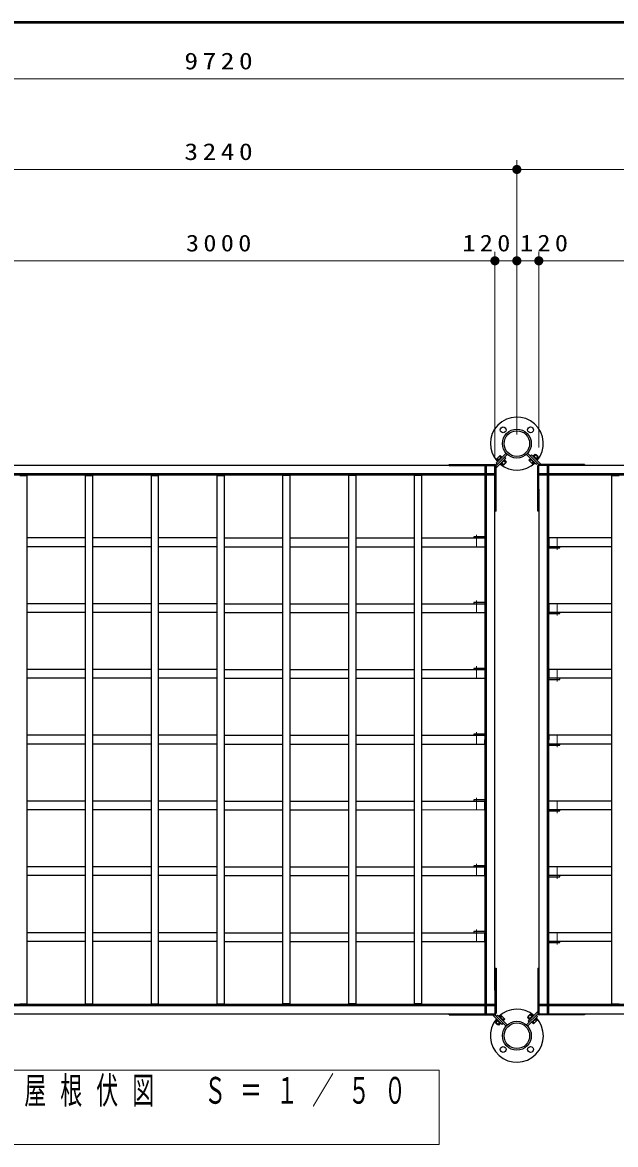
# Model space of a CAD drawing. Units: millimetres on the paper, scale 1:50. Extents: x -365 to 10, y -38 to 257.
# Drawn here: x -253.2 to -188.3, y 134.2 to 257 of the extents above; entities that cross this region are included whole.
import ezdxf

# ---------------------------------------------------------------- set-up
doc = ezdxf.new("R2010")
doc.units = ezdxf.units.MM
doc.linetypes.add('USER2', pattern=[6, 3, -1, 1, -1])
doc.layers.add('LY_1', color=7, linetype='Continuous', lineweight=13)
doc.layers.add('LY_2', color=7, linetype='Continuous', lineweight=13)
doc.styles.add('ＭＳ ゴシック', font='')
doc.styles.get('ＭＳ ゴシック').set_extended_font_data('MS Gothic')

# ---------------------------------------------------------------- blocks, each defined once
blk = doc.blocks.new('filled_dot')
at = {"color": 0, "linetype": 'Continuous', "lineweight": -2, "const_width": 1.25}
blk.add_lwpolyline([(-0.625, 0, 1), (0.625, 0, 1)], format="xyb", close=True, dxfattribs=at)

msp = doc.modelspace()

# ---------------------------------------------------------------- linework, layer by layer
at = {"layer": 'LY_1'}
for p, q in [((-328.691, 250.836), (-134.291, 250.836)), ((-199.091, 211.914), (-199.091, 241.914)), ((-199.091, 211.914), (-199.091, 241.914)), ((-263.891, 240.914), (-199.091, 240.914)), ((-199.091, 240.914), (-134.291, 240.914)), ((-261.491, 230.914), (-201.491, 230.914)), ((-205.164, 230.914), (-199.091, 230.914)), ((-201.491, 209.514), (-201.491, 231.914)), ((-201.491, 210.495), (-201.491, 231.914)), ((-199.091, 230.914), (-192.918, 230.914)), ((-196.691, 210.495), (-196.691, 231.914)), ((-196.691, 230.914), (-136.691, 230.914)), ((-207.591, 142.34), (-254.391, 142.34)), ((-207.591, 134.207), (-207.591, 142.34)), ((-254.391, 134.207), (-207.591, 134.207))]:
    msp.add_line(p, q, dxfattribs=at)
at = {"layer": 'LY_1', "lineweight": 25}
for p, q in [((-200.143, 209.734), (-201.371, 208.506)), ((-200.31, 209.313), (-201.371, 208.252)), ((-200.27, 209.862), (-201.342, 208.789)), ((-201.342, 208.789), (-201.215, 208.662)), ((-201.303, 209.202), (-200.907, 209.598)), ((-201.161, 209.061), (-201.303, 209.202)), ((-201.076, 209.146), (-201.218, 209.287)), ((-201.175, 209.047), (-200.751, 209.471)), ((-201.13, 209.001), (-201.175, 209.047)), ((-200.85, 209.372), (-200.992, 209.513)), ((-200.765, 209.457), (-200.907, 209.598)), ((-200.83, 208.702), (-200.406, 209.126)), ((-200.706, 209.426), (-200.751, 209.471)), ((-200.731, 208.801), (-200.511, 208.58)), ((-200.632, 208.532), (-200.236, 208.928)), ((-200.511, 208.58), (-200.284, 208.806)), ((-200.505, 209.027), (-200.284, 208.806)), ((-200.451, 209.171), (-200.406, 209.126)), ((-200.437, 209.44), (-200.31, 209.313)), ((-200.42, 209.112), (-200.236, 208.928)), ((-198.039, 209.734), (-196.967, 208.662)), ((-197.912, 209.862), (-196.683, 208.634)), ((-197.634, 209.239), (-197.775, 209.098)), ((-197.379, 208.702), (-197.775, 209.098)), ((-197.549, 209.154), (-197.691, 209.013)), ((-197.603, 209.298), (-197.648, 209.253)), ((-197.224, 208.829), (-197.648, 209.253)), ((-197.617, 209.567), (-197.49, 209.694)), ((-197.49, 209.694), (-196.429, 208.634)), ((-197.323, 208.928), (-197.464, 208.786)), ((-197.238, 208.843), (-197.379, 208.702)), ((-197.348, 209.553), (-197.303, 209.598)), ((-196.879, 209.174), (-197.303, 209.598)), ((-197.289, 209.584), (-197.105, 209.768)), ((-197.179, 208.874), (-197.224, 208.829)), ((-197.204, 209.499), (-196.984, 209.72)), ((-196.709, 209.372), (-197.105, 209.768)), ((-196.757, 209.494), (-196.984, 209.72)), ((-196.978, 209.273), (-196.757, 209.494)), ((-196.967, 208.662), (-196.839, 208.789)), ((-196.924, 209.129), (-196.879, 209.174)), ((-196.893, 209.188), (-196.709, 209.372)), ((-204.091, 208.514), (-258.891, 208.514)), ((-206.491, 208.514), (-206.491, 208.634)), ((-206.491, 208.634), (-201.551, 208.634)), ((-206.491, 208.514), (-201.491, 208.514)), ((-201.491, 203.514), (-201.491, 208.514)), ((-201.371, 203.514), (-201.371, 208.454)), ((-200.876, 208.747), (-200.83, 208.702)), ((-200.816, 208.716), (-200.632, 208.532)), ((-196.811, 203.514), (-196.811, 208.514)), ((-191.691, 208.514), (-196.691, 208.514)), ((-196.691, 203.514), (-196.691, 208.514)), ((-191.691, 208.634), (-196.631, 208.634)), ((-139.291, 208.514), (-194.091, 208.514)), ((-191.691, 208.634), (-191.691, 208.514)), ((-201.491, 151.114), (-201.491, 205.914)), ((-196.691, 205.914), (-196.691, 148.514)), ((-201.371, 203.514), (-201.491, 203.514)), ((-196.691, 203.514), (-196.811, 203.514)), ((-201.491, 153.514), (-201.371, 153.514)), ((-201.491, 153.514), (-201.491, 148.514)), ((-201.371, 153.514), (-201.371, 148.574)), ((-196.811, 153.514), (-196.691, 153.514)), ((-196.811, 153.514), (-196.811, 148.574)), ((-197.872, 147.715), (-196.811, 148.775)), ((-261.491, 148.514), (-204.091, 148.514)), ((-206.491, 148.394), (-206.491, 148.514)), ((-206.491, 148.514), (-201.491, 148.514)), ((-206.491, 148.394), (-201.551, 148.394)), ((-200.692, 147.333), (-201.753, 148.394)), ((-200.27, 147.165), (-201.498, 148.394)), ((-201.289, 147.839), (-201.472, 147.655)), ((-201.472, 147.655), (-201.076, 147.259)), ((-201.204, 147.754), (-201.424, 147.534)), ((-201.424, 147.534), (-201.198, 147.307)), ((-201.215, 148.365), (-201.342, 148.238)), ((-201.257, 147.898), (-201.303, 147.853)), ((-201.303, 147.853), (-200.878, 147.429)), ((-200.143, 147.293), (-201.215, 148.365)), ((-200.977, 147.528), (-201.198, 147.307)), ((-200.893, 147.443), (-201.076, 147.259)), ((-201.003, 148.153), (-200.958, 148.198)), ((-200.958, 148.198), (-200.533, 147.774)), ((-200.943, 148.184), (-200.802, 148.325)), ((-200.833, 147.474), (-200.878, 147.429)), ((-200.859, 148.099), (-200.717, 148.241)), ((-200.802, 148.325), (-200.406, 147.929)), ((-200.564, 147.46), (-200.692, 147.333)), ((-200.632, 147.873), (-200.491, 148.014)), ((-200.579, 147.729), (-200.533, 147.774)), ((-200.547, 147.788), (-200.406, 147.929)), ((-198.039, 147.293), (-196.811, 148.521)), ((-197.549, 148.495), (-197.945, 148.099)), ((-197.761, 147.915), (-197.945, 148.099)), ((-197.912, 147.165), (-196.839, 148.238)), ((-197.671, 148.447), (-197.897, 148.221)), ((-197.676, 148), (-197.897, 148.221)), ((-197.744, 147.587), (-197.872, 147.715)), ((-197.351, 148.325), (-197.775, 147.901)), ((-197.73, 147.856), (-197.775, 147.901)), ((-197.45, 148.226), (-197.671, 148.447)), ((-197.365, 148.311), (-197.549, 148.495)), ((-197.476, 147.601), (-197.43, 147.556)), ((-197.006, 147.98), (-197.43, 147.556)), ((-197.416, 147.57), (-197.275, 147.429)), ((-197.306, 148.28), (-197.351, 148.325)), ((-197.331, 147.655), (-197.19, 147.514)), ((-196.879, 147.825), (-197.275, 147.429)), ((-197.105, 147.881), (-196.964, 147.74)), ((-197.051, 148.026), (-197.006, 147.98)), ((-197.02, 147.966), (-196.879, 147.825)), ((-196.839, 148.238), (-196.967, 148.365)), ((-196.691, 148.514), (-139.291, 148.514)), ((-191.691, 148.394), (-196.631, 148.394)), ((-191.691, 148.514), (-191.691, 148.394))]:
    msp.add_line(p, q, dxfattribs=at)
at = {"layer": 'LY_1', "color": 140, "lineweight": 50}
for p, q in [((-202.491, 148.514), (-202.491, 208.514)), ((-195.691, 208.514), (-195.691, 148.514)), ((-201.491, 207.514), (-261.491, 207.514)), ((-136.691, 207.514), (-196.691, 207.514)), ((-261.491, 149.514), (-201.491, 149.514)), ((-196.691, 149.514), (-136.691, 149.514))]:
    msp.add_line(p, q, dxfattribs=at)
at = {"layer": 'LY_1', "color": 40, "lineweight": 25}
for p, q in [((-253.491, 207.414), (-252.691, 207.414)), ((-252.691, 149.614), (-252.691, 207.414)), ((-246.291, 207.414), (-245.491, 207.414)), ((-246.291, 149.614), (-246.291, 207.414)), ((-245.491, 149.614), (-245.491, 207.414)), ((-239.091, 207.414), (-238.291, 207.414)), ((-239.091, 149.614), (-239.091, 207.414)), ((-238.291, 149.614), (-238.291, 207.414)), ((-231.891, 149.614), (-231.891, 207.414)), ((-231.891, 207.414), (-231.091, 207.414)), ((-231.091, 149.614), (-231.091, 207.414)), ((-224.691, 149.614), (-224.691, 207.414)), ((-223.891, 207.414), (-224.691, 207.414)), ((-223.891, 149.614), (-223.891, 207.414)), ((-217.491, 149.614), (-217.491, 207.414)), ((-216.691, 207.414), (-217.491, 207.414)), ((-216.691, 149.614), (-216.691, 207.414)), ((-210.291, 149.614), (-210.291, 207.414)), ((-209.491, 207.414), (-210.291, 207.414)), ((-209.491, 149.614), (-209.491, 207.414)), ((-188.691, 207.414), (-187.891, 207.414)), ((-188.691, 149.614), (-188.691, 207.414)), ((-246.291, 200.594), (-252.691, 200.594)), ((-239.091, 200.594), (-245.491, 200.594)), ((-231.891, 200.594), (-238.291, 200.594)), ((-231.091, 200.594), (-224.691, 200.594)), ((-223.891, 200.594), (-217.491, 200.594)), ((-216.691, 200.594), (-210.291, 200.594)), ((-209.491, 200.594), (-202.591, 200.594)), ((-203.791, 200.714), (-203.791, 200.594)), ((-202.491, 200.714), (-203.791, 200.714)), ((-202.591, 200.594), (-202.591, 199.634)), ((-195.591, 200.594), (-195.591, 199.634)), ((-188.691, 200.594), (-195.591, 200.594)), ((-246.291, 199.634), (-252.691, 199.634)), ((-239.091, 199.634), (-245.491, 199.634)), ((-231.891, 199.634), (-238.291, 199.634)), ((-231.091, 199.634), (-224.691, 199.634)), ((-223.891, 199.634), (-217.491, 199.634)), ((-216.691, 199.634), (-210.291, 199.634)), ((-209.491, 199.634), (-202.591, 199.634)), ((-195.691, 199.514), (-194.391, 199.514)), ((-188.691, 199.634), (-195.591, 199.634)), ((-194.391, 199.514), (-194.391, 199.634)), ((-246.291, 193.394), (-252.691, 193.394)), ((-239.091, 193.394), (-245.491, 193.394)), ((-231.891, 193.394), (-238.291, 193.394)), ((-231.091, 193.394), (-224.691, 193.394)), ((-223.891, 193.394), (-217.491, 193.394)), ((-216.691, 193.394), (-210.291, 193.394)), ((-209.491, 193.394), (-202.591, 193.394)), ((-203.791, 193.514), (-203.791, 193.394)), ((-202.491, 193.514), (-203.791, 193.514)), ((-202.591, 193.394), (-202.591, 192.434)), ((-195.591, 193.394), (-195.591, 192.434)), ((-188.691, 193.394), (-195.591, 193.394)), ((-246.291, 192.434), (-252.691, 192.434)), ((-239.091, 192.434), (-245.491, 192.434)), ((-231.891, 192.434), (-238.291, 192.434)), ((-231.091, 192.434), (-224.691, 192.434)), ((-223.891, 192.434), (-217.491, 192.434)), ((-216.691, 192.434), (-210.291, 192.434)), ((-209.491, 192.434), (-202.591, 192.434)), ((-195.691, 192.314), (-194.391, 192.314)), ((-188.691, 192.434), (-195.591, 192.434)), ((-194.391, 192.314), (-194.391, 192.434)), ((-246.291, 186.194), (-252.691, 186.194)), ((-239.091, 186.194), (-245.491, 186.194)), ((-231.891, 186.194), (-238.291, 186.194)), ((-231.091, 186.194), (-224.691, 186.194)), ((-223.891, 186.194), (-217.491, 186.194)), ((-216.691, 186.194), (-210.291, 186.194)), ((-209.491, 186.194), (-202.591, 186.194)), ((-203.791, 186.314), (-203.791, 186.194)), ((-202.491, 186.314), (-203.791, 186.314)), ((-202.591, 186.194), (-202.591, 185.234)), ((-195.591, 186.194), (-195.591, 185.234)), ((-188.691, 186.194), (-195.591, 186.194)), ((-246.291, 185.234), (-252.691, 185.234)), ((-239.091, 185.234), (-245.491, 185.234)), ((-231.891, 185.234), (-238.291, 185.234)), ((-231.091, 185.234), (-224.691, 185.234)), ((-223.891, 185.234), (-217.491, 185.234)), ((-216.691, 185.234), (-210.291, 185.234)), ((-209.491, 185.234), (-202.591, 185.234)), ((-195.691, 185.114), (-194.391, 185.114)), ((-188.691, 185.234), (-195.591, 185.234)), ((-194.391, 185.114), (-194.391, 185.234)), ((-246.291, 178.994), (-252.691, 178.994)), ((-239.091, 178.994), (-245.491, 178.994)), ((-231.891, 178.994), (-238.291, 178.994)), ((-231.091, 178.994), (-224.691, 178.994)), ((-223.891, 178.994), (-217.491, 178.994)), ((-216.691, 178.994), (-210.291, 178.994)), ((-209.491, 178.994), (-202.591, 178.994)), ((-203.791, 179.114), (-203.791, 178.994)), ((-202.491, 179.114), (-203.791, 179.114)), ((-202.591, 178.994), (-202.591, 178.514)), ((-202.591, 178.034), (-202.591, 178.514)), ((-195.591, 178.994), (-195.591, 178.514)), ((-188.691, 178.994), (-195.591, 178.994)), ((-195.591, 178.034), (-195.591, 178.514)), ((-246.291, 178.034), (-252.691, 178.034)), ((-239.091, 178.034), (-245.491, 178.034)), ((-231.891, 178.034), (-238.291, 178.034)), ((-231.091, 178.034), (-224.691, 178.034)), ((-223.891, 178.034), (-217.491, 178.034)), ((-216.691, 178.034), (-210.291, 178.034)), ((-209.491, 178.034), (-202.591, 178.034)), ((-195.691, 177.914), (-194.391, 177.914)), ((-188.691, 178.034), (-195.591, 178.034)), ((-194.391, 177.914), (-194.391, 178.034)), ((-203.791, 171.914), (-203.791, 171.794)), ((-202.491, 171.914), (-203.791, 171.914)), ((-246.291, 171.794), (-252.691, 171.794)), ((-246.291, 170.834), (-252.691, 170.834)), ((-239.091, 171.794), (-245.491, 171.794)), ((-239.091, 170.834), (-245.491, 170.834)), ((-231.891, 171.794), (-238.291, 171.794)), ((-231.891, 170.834), (-238.291, 170.834)), ((-231.091, 171.794), (-224.691, 171.794)), ((-231.091, 170.834), (-224.691, 170.834)), ((-223.891, 171.794), (-217.491, 171.794)), ((-223.891, 170.834), (-217.491, 170.834)), ((-216.691, 171.794), (-210.291, 171.794)), ((-216.691, 170.834), (-210.291, 170.834)), ((-209.491, 171.794), (-202.591, 171.794)), ((-209.491, 170.834), (-202.591, 170.874)), ((-202.591, 170.874), (-202.591, 171.794)), ((-195.691, 170.714), (-194.391, 170.714)), ((-195.591, 170.834), (-195.591, 171.794)), ((-188.691, 171.794), (-195.591, 171.794)), ((-188.691, 170.834), (-195.591, 170.834)), ((-194.391, 170.714), (-194.391, 170.834)), ((-246.291, 164.594), (-252.691, 164.594)), ((-239.091, 164.594), (-245.491, 164.594)), ((-231.891, 164.594), (-238.291, 164.594)), ((-231.091, 164.594), (-224.691, 164.594)), ((-223.891, 164.594), (-217.491, 164.594)), ((-216.691, 164.594), (-210.291, 164.594)), ((-209.491, 164.594), (-202.591, 164.594)), ((-203.791, 164.714), (-203.791, 164.594)), ((-202.491, 164.714), (-203.791, 164.714)), ((-202.591, 163.634), (-202.591, 164.594)), ((-195.591, 163.634), (-195.591, 164.594)), ((-188.691, 164.594), (-195.591, 164.594)), ((-246.291, 163.634), (-252.691, 163.634)), ((-239.091, 163.634), (-245.491, 163.634)), ((-231.891, 163.634), (-238.291, 163.634)), ((-231.091, 163.634), (-224.691, 163.634)), ((-223.891, 163.634), (-217.491, 163.634)), ((-216.691, 163.634), (-210.291, 163.634)), ((-209.491, 163.634), (-202.591, 163.634)), ((-195.691, 163.514), (-194.391, 163.514)), ((-188.691, 163.634), (-195.591, 163.634)), ((-194.391, 163.514), (-194.391, 163.634)), ((-246.291, 157.394), (-252.691, 157.394)), ((-239.091, 157.394), (-245.491, 157.394)), ((-231.891, 157.394), (-238.291, 157.394)), ((-231.091, 157.394), (-224.691, 157.394)), ((-223.891, 157.394), (-217.491, 157.394)), ((-216.691, 157.394), (-210.291, 157.394)), ((-209.491, 157.394), (-202.591, 157.394)), ((-203.791, 157.514), (-203.791, 157.394)), ((-202.491, 157.514), (-203.791, 157.514)), ((-202.591, 156.434), (-202.591, 157.394)), ((-195.591, 156.434), (-195.591, 157.394)), ((-188.691, 157.394), (-195.591, 157.394)), ((-246.291, 156.434), (-252.691, 156.434)), ((-239.091, 156.434), (-245.491, 156.434)), ((-231.891, 156.434), (-238.291, 156.434)), ((-231.091, 156.434), (-224.691, 156.434)), ((-223.891, 156.434), (-217.491, 156.434)), ((-216.691, 156.434), (-210.291, 156.434)), ((-209.491, 156.434), (-202.591, 156.434)), ((-195.691, 156.314), (-194.391, 156.314)), ((-188.691, 156.434), (-195.591, 156.434)), ((-194.391, 156.314), (-194.391, 156.434)), ((-253.491, 149.614), (-252.691, 149.614)), ((-246.291, 149.614), (-245.491, 149.614)), ((-239.091, 149.614), (-238.291, 149.614)), ((-231.891, 149.614), (-231.091, 149.614)), ((-223.891, 149.614), (-224.691, 149.614)), ((-216.691, 149.614), (-217.491, 149.614)), ((-209.491, 149.614), (-210.291, 149.614)), ((-188.691, 149.614), (-187.891, 149.614))]:
    msp.add_line(p, q, dxfattribs=at)
at = {"layer": 'LY_1', "color": 40, "linetype": 'USER2'}
for p, q in [((-203.491, 199.634), (-203.491, 200.94)), ((-194.691, 200.594), (-194.691, 199.287)), ((-203.491, 192.434), (-203.491, 193.74)), ((-194.691, 193.394), (-194.691, 192.087)), ((-203.491, 185.234), (-203.491, 186.54)), ((-194.691, 186.194), (-194.691, 184.887)), ((-203.491, 178.034), (-203.491, 179.34)), ((-194.691, 178.994), (-194.691, 177.687)), ((-203.491, 170.834), (-203.491, 172.14)), ((-194.691, 171.794), (-194.691, 170.487)), ((-203.491, 163.634), (-203.491, 164.94)), ((-194.691, 164.594), (-194.691, 163.287)), ((-203.491, 156.434), (-203.491, 157.74)), ((-194.691, 157.394), (-194.691, 156.087))]:
    msp.add_line(p, q, dxfattribs=at)
at = {"layer": 'LY_1', "lineweight": 25}
for centre, radius in [((-200.591, 212.414), 0.32), ((-199.091, 210.914), 1.58), ((-199.091, 210.914), 1.58), ((-197.591, 212.414), 0.32), ((-199.091, 210.914), 1.398), ((-199.091, 210.914), 1.398), ((-199.091, 146.114), 1.58), ((-199.091, 146.114), 1.58), ((-199.091, 146.114), 1.398), ((-199.091, 146.114), 1.398), ((-200.591, 144.614), 0.32), ((-197.591, 144.614), 0.32)]:
    msp.add_circle(centre, radius, dxfattribs=at)
for centre, radius, start, end in [((-199.091, 210.914), 2.9, 320.34217, 223.22157), ((-199.091, 210.914), 2.9, 230.34217, 313.22157), ((-201.551, 208.454), 0.18, 0, 90), ((-196.631, 208.454), 0.18, 90, 180), ((-199.091, 146.114), 2.9, 50.34217, 133.22157), ((-199.091, 146.114), 2.9, 140.34217, 43.22157), ((-201.551, 148.574), 0.18, 270, 0), ((-196.631, 148.574), 0.18, 180, 270)]:
    msp.add_arc(centre, radius, start, end, dxfattribs=at)
at = {"layer": 'LY_2', "lineweight": 50}
msp.add_line((0, 257), (-365, 257), dxfattribs=at)

# ---------------------------------------------------------------- block references
at = {"layer": 'LY_1', "xscale": 0.4, "yscale": 0.4, "rotation": 180}
for p in [(-199.091, 240.914), (-201.491, 230.914), (-199.091, 230.914), (-196.691, 230.914)]:
    msp.add_blockref('filled_dot', p, dxfattribs=at)
at = {"layer": 'LY_1', "xscale": 0.4, "yscale": 0.4}
for p in [(-199.091, 240.914), (-201.491, 230.914), (-199.091, 230.914), (-196.691, 230.914)]:
    msp.add_blockref('filled_dot', p, dxfattribs=at)

# ---------------------------------------------------------------- texts
at = {"layer": 'LY_1', "style": 'ＭＳ ゴシック'}
for s, insert, char_height, attachment_point in [('\\T1.33;\\W1.2;9720', (-231.491, 251.836), 1.833, 8), ('\\T1.33;\\W1.2;3240', (-231.491, 241.914), 1.833, 8), ('\\T1.33;\\W1.15;3000', (-231.491, 231.914), 1.833, 8), ('\\T1.33;\\W1.15;120', (-202.195, 231.914), 1.833, 8), ('\\T1.33;\\W1.15;120', (-195.887, 231.914), 1.833, 8), ('\\T1.64;\\W0.6;屋根伏図\u3000Ｓ＝１／５０', (-252.991, 141.607), 2.933, 1)]:
    msp.add_mtext(s, dxfattribs=dict(at, insert=insert, char_height=char_height, attachment_point=attachment_point))

doc.saveas('drawing.dxf')
